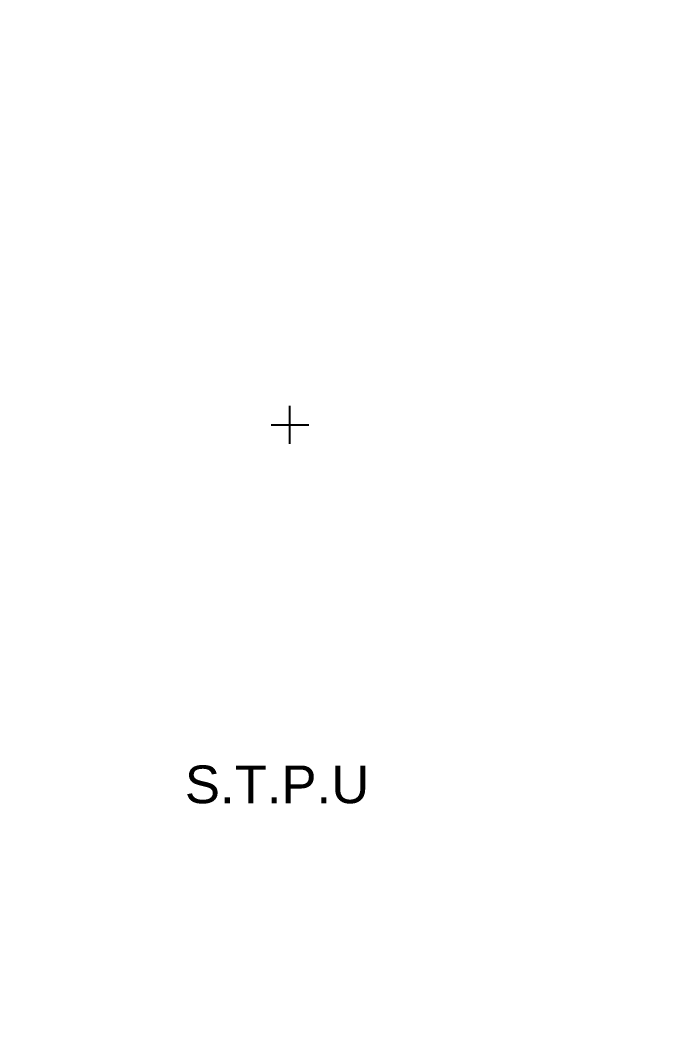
# Model space of a CAD drawing. Header units: millimetres. Extents: x 524954 to 526204, y 9523489 to 9524010.
# Drawn here: x 525464.2 to 525548.3, y 9523721.5 to 9523853.7 of the extents above; entities that cross this region are included whole.
import ezdxf

# ---------------------------------------------------------------- set-up
doc = ezdxf.new("R2010")
doc.units = ezdxf.units.MM
doc.linetypes.add('CACHE2', pattern=[4.7625, 3.175, -1.5875])
for name, color, linetype in [('Carroyage(2)', 7, 'Continuous'), ('Murs', 1, 'Continuous'), ('Toponomie', 7, 'CACHE2')]:
    doc.layers.add(name, color=color, linetype=linetype)
doc.styles.get("Standard").update_dxf_attribs({"font": 'arial.ttf'})

msp = doc.modelspace()

# ---------------------------------------------------------------- hatches: boundary and pattern name
at = {"layer": 'Murs'}
h = msp.add_hatch(dxfattribs=at)
h.set_pattern_fill('_U', color=256, scale=0.25, angle=45, style=0, pattern_type=0)
h.set_pattern_definition([(45, (0, 0), (-0.1767766952966, 0.1767766952966), [])])
h.paths.add_polyline_path([(525522.555, 9523687.796), (525522.639, 9523687.56), (525524.417, 9523688.127), (525534.444, 9523697.48), (525538.88, 9523701.582), (525556.931, 9523721.969), (525565.292, 9523745.035), (525568.286, 9523770.89), (525545.427, 9523933.532), (525528.838, 9523924.181), (525528.961, 9523923.963), (525545.231, 9523933.134), (525568.034, 9523770.886), (525565.047, 9523745.093), (525556.712, 9523722.099), (525538.701, 9523701.757), (525534.274, 9523697.663), (525524.287, 9523688.348)])
edge = h.paths.add_edge_path()
edge.add_arc((525513.309, 9523684.532), 4.988, 18.27959, 21.15321)
edge.add_line((525517.961, 9523686.332), (525517.818, 9523686.286))
edge.add_arc((525522.648, 9523687.534), 4.988, 194.48489, 197.35804)
edge.add_line((525517.887, 9523686.046), (525518.045, 9523686.096))
h.paths.add_polyline_path([(525458.446, 9523694.792), (525458.399, 9523694.546), (525477.143, 9523690.173), (525481.933, 9523689.115), (525509.622, 9523683.346), (525511.515, 9523684.015), (525513.294, 9523684.582), (525513.225, 9523684.822), (525511.436, 9523684.252), (525509.605, 9523683.605), (525481.985, 9523689.36), (525477.198, 9523690.416), (525458.455, 9523694.789)])
h.paths.add_polyline_path([(525447.773, 9523696.954), (525447.834, 9523697.197), (525447.731, 9523697.22), (525442.338, 9523698.118), (525447.975, 9523746.854), (525452.972, 9523788.945), (525457.062, 9523821.504), (525456.814, 9523821.536), (525452.724, 9523788.976), (525447.727, 9523746.883), (525442.062, 9523697.91), (525447.683, 9523696.975)])

# ---------------------------------------------------------------- linework, layer by layer
at = {"layer": 'Carroyage(2)'}
for p, q in [((525500, 9523797.5), (525500, 9523802.5)), ((525497.5, 9523800), (525502.5, 9523800))]:
    msp.add_line(p, q, dxfattribs=at)

# ---------------------------------------------------------------- texts
at = {"layer": 'Toponomie', "insert": (525476.945, 9523754.834), "char_height": 5, "width": 42.68298, "attachment_point": 1}
msp.add_mtext('\\pxqc;S.T.P.U', dxfattribs=at)

doc.saveas('drawing.dxf')
